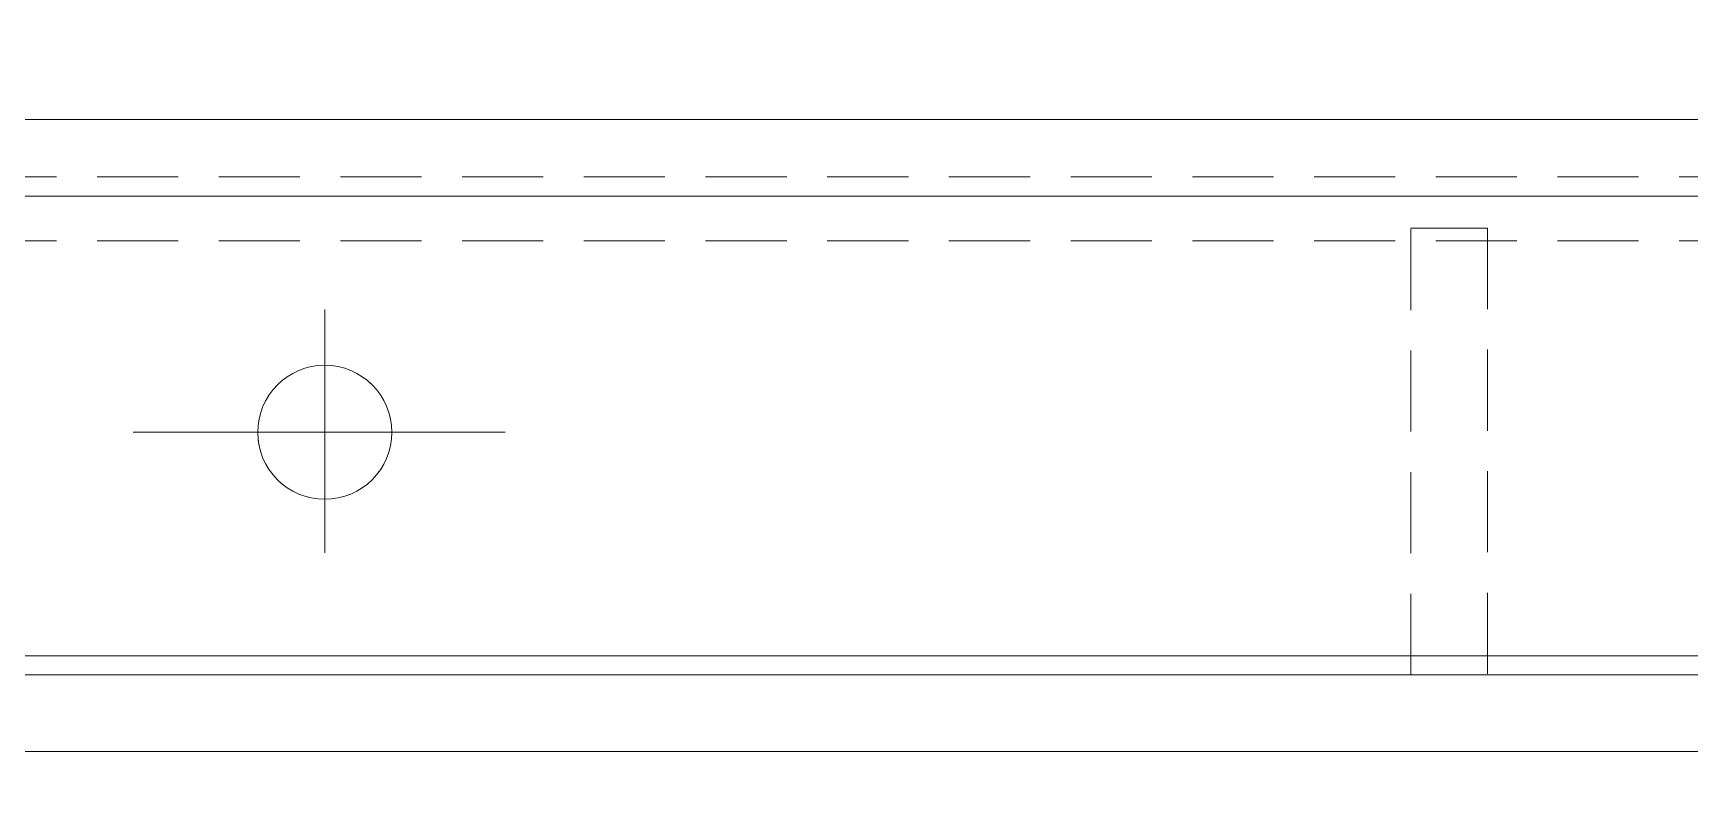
# Model space of a CAD drawing. Header units: inches. Extents: x 702888 to 852715, y 9845 to 271320.
# Drawn here: x 747400.6 to 747530.2, y 83044.7 to 83104.2 of the extents above; entities that cross this region are included whole.
import ezdxf

# ---------------------------------------------------------------- set-up
doc = ezdxf.new("R2010")
doc.units = ezdxf.units.IN
doc.header["$MEASUREMENT"] = 0
doc.linetypes.add('GESTRICHELT2', pattern=[9.525, 6.35, -3.175])
doc.linetypes.add('MITTE2', pattern=[725.805, 483.87, -80.645, 80.645, -80.645])
doc.layers.get('0').update_dxf_attribs({"lineweight": 5})
for name, color, linetype, lineweight in [('Beam 200', 6, 'Continuous', 0), ('MITTE', 1, 'MITTE2', 0), ('UNSICHTBAR', 1, 'GESTRICHELT2', 0)]:
    doc.layers.add(name, color=color, linetype=linetype, lineweight=lineweight)
doc.dimstyles.new('D1', dxfattribs={"dimscale": 66, "dimtxt": 2.5, "dimasz": 2.5, "dimexe": 1, "dimexo": 1, "dimgap": 1.25, "dimtad": 1, "dimdec": 0, "dimdsep": 46, "dimtxsty": 'Standard', "dimblk": 'OPEN30', "dimcen": 2.5, "dimclrd": 150, "dimclre": 150, "dimclrt": 140, "dimadec": 0, "dimazin": 0, "dimtfac": 1, "dimtdec": 0, "dimtmove": 0, "dimatfit": 3, "dimfxl": 1, "dimtfill": 1, "dimlwd": 13, "dimlwe": 13, "dimarcsym": 0})

# ---------------------------------------------------------------- blocks, each defined once
blk = doc.blocks.new('_Open30')
at = {"color": 0, "linetype": 'ByBlock', "lineweight": -2}
for p, q in [((-1, 0.26795), (0, 0)), ((0, 0), (-1, -0.26795)), ((0, 0), (-1, 0))]:
    blk.add_line(p, q, dxfattribs=at)
blk = doc.blocks.new('Antrieb_262_t500_Draufsicht')
for p, q in [((-990, -55), (-475, -55)), ((-990, -55), (-475, -55)), ((-1050, -98.5), (1050, -98.5)), ((1050, -104.5), (-1050, -104.5))]:
    blk.add_line(p, q)
blk.add_circle((-690, -80), 5.25)
at = {"layer": 'MITTE'}
for p, q in [((-690, -70.56), (-690, -89.63)), ((-690, -83.07), (-690, -77.29)), ((-704.12, -80), (-675, -80)), ((-694.12, -80), (-686.08, -80))]:
    blk.add_line(p, q, dxfattribs=at)
at = {"layer": 'UNSICHTBAR'}
for p, q in [((-1055, -61), (0, -61)), ((-1050, -61), (0, -61)), ((-1050, -95), (-475, -95)), ((-1050, -100), (1050, -100))]:
    blk.add_line(p, q, dxfattribs=at)
blk.add_lwpolyline([(-781, -61), (-775, -61), (-775, -96), (-781, -96)], close=True, dxfattribs=at)
blk.add_circle((-690, -80), 5.25, dxfattribs=at)
blk = doc.blocks.new('T6YY6')
blk.add_line((706326.33, 77210.38), (706326.33, 83210.38))

msp = doc.modelspace()

# ---------------------------------------------------------------- block references
at = {"rotation": 180}
msp.add_blockref('Antrieb_262_t500_Draufsicht', (746733.41, 82992.912), dxfattribs=at)
at = {"layer": 'Beam 200', "rotation": 90}
msp.add_blockref('T6YY6', (826359.401, -623270.919), dxfattribs=at)

# ---------------------------------------------------------------- leaders
for points in [[(744124.304, 82700.019), (745103.543, 85727.79), (749396.939, 85727.79)], [(747229.454, 82994.863), (748069.527, 84315.252), (750898.229, 84315.252)]]:
    msp.add_leader(points, dimstyle='D1', override={"dimscale": 180})

doc.saveas('drawing.dxf')
